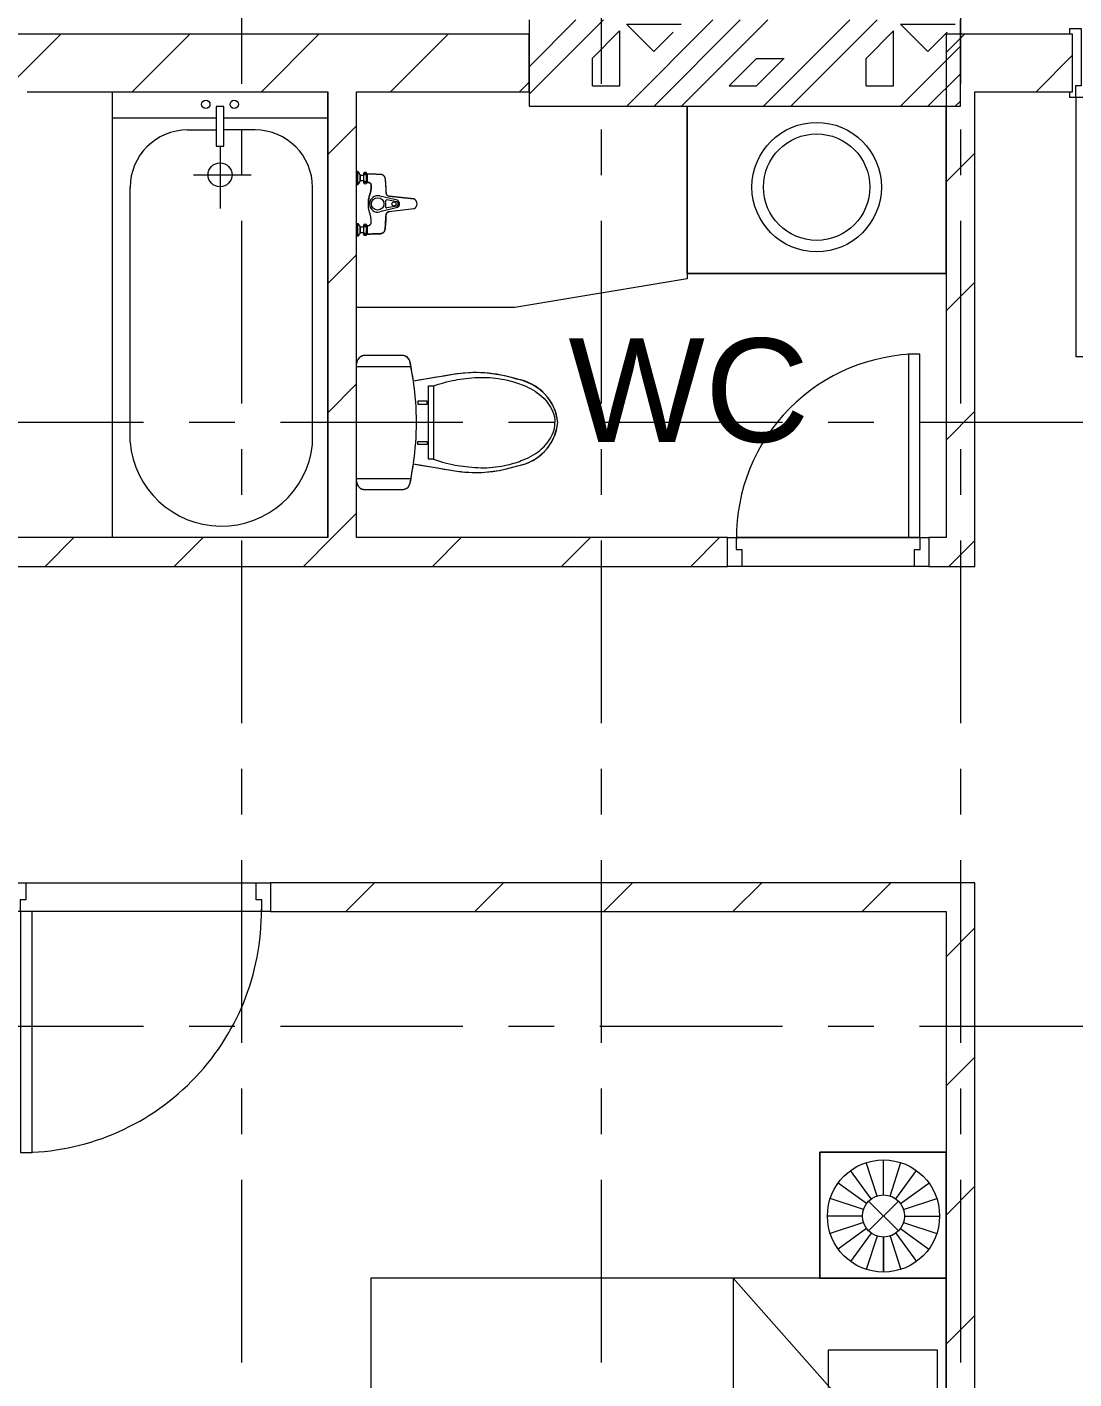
# Model space of a CAD drawing. Header units: millimetres. Extents: x -20144 to 117583, y -11426 to 48263.
# Drawn here: x 22704 to 26345, y 5125 to 9825 of the extents above; entities that cross this region are included whole.
import ezdxf

# ---------------------------------------------------------------- set-up
doc = ezdxf.new("R2010")
doc.units = ezdxf.units.MM
doc.linetypes.add('Grid Line', pattern=[22.225, 12.7, -3.175, 3.175, -3.175])
for name, color, linetype, lineweight in [('CHU', 181, 'Continuous', 5), ('CUA', 31, 'Continuous', 9), ('HATCH-TUONG', 152, 'Continuous', 9), ('NET CAT', 3, 'Continuous', 5), ('NET-CAT', 3, 'Continuous', 9), ('NET-THAY', 2, 'Continuous', 15), ('THIET BI', 44, 'Continuous', 5), ('THIET-BI', 44, 'Continuous', 5), ('TRUC', 225, 'Continuous', 5)]:
    doc.layers.add(name, color=color, linetype=linetype, lineweight=lineweight)
doc.styles.add('Arial', font='arial.ttf', dxfattribs={"height": 360})
pattern_1 = [(45, (0, 0), (-224.5064, 224.5064), [])]

# ---------------------------------------------------------------- blocks, each defined once
blk = doc.blocks.new('X-LA - X-LA-610495-MẶT BẰNG TẦNG 24')
at = {"layer": 'THIET-BI'}
for p, q in [((-450, -18.4), (-450, -600)), ((-450, -600), (-450, -18.4)), ((450, -600), (450, -18.4)), ((450, -18.4), (450, -600)), ((-450, -600), (450, -600)), ((450, -600), (-450, -600))]:
    blk.add_line(p, q, dxfattribs=at)
for radius in [225, 185]:
    blk.add_circle((0, -300), radius, dxfattribs=at)
blk = doc.blocks.new('CUA VAO CAN HO_0001 - Type 1-434610-MẶT BẰNG TẦNG 24')
at = {"layer": 'CUA', "lineweight": 5}
for p, q in [((-570, 97.7), (-570, 117.7)), ((-570, 117.7), (-530, 117.7)), ((-560, 97.7), (-570, 97.7)), ((-560, -102.3), (-560, 97.7)), ((-530, 117.7), (-530, -81.3)), ((733, 117.7), (773, 117.7)), ((733, -81.3), (733, 117.7)), ((763, 97.7), (763, -102.3)), ((773, 97.7), (763, 97.7)), ((773, 117.7), (773, 97.7)), ((-550, -81.3), (-550, -122.3)), ((-530, -81.3), (-550, -81.3)), ((753, -81.3), (733, -81.3)), ((753, -122.3), (753, -81.3)), ((-570, -102.3), (-560, -102.3)), ((-570, -122.3), (-570, -102.3)), ((-550, -122.3), (-570, -122.3)), ((773, -122.3), (753, -122.3)), ((763, -102.3), (773, -102.3)), ((773, -102.3), (773, -122.3))]:
    blk.add_line(p, q, dxfattribs=at)
at = {"layer": 'CUA'}
for p, q in [((-509, -122.3), (-549, -122.3)), ((-549, -122.3), (-549, -1022.3)), ((-509, -1022.3), (-509, -122.3)), ((712, -122.3), (752, -122.3)), ((712, -522.3), (712, -122.3)), ((752, -122.3), (752, -522.3)), ((752, -522.3), (712, -522.3)), ((-549, -1022.3), (-509, -1022.3))]:
    blk.add_line(p, q, dxfattribs=at)
at = {"layer": 'CUA', "lineweight": 5}
for centre, radius, start, end in [((-549, -122.3), 900, 270, 0.5), ((752, -122.3), 400, 179.5, 270)]:
    blk.add_arc(centre, radius, start, end, dxfattribs=at)
blk = doc.blocks.new('CUA PHONG NGU - Type 1-368226-MẶT BẰNG TẦNG 24')
at = {"layer": 'CUA', "lineweight": 5}
for p, q in [((-348.5, -52.3), (-348.5, 47.7)), ((-348.5, 47.7), (-298.5, 47.7)), ((-298.5, 47.7), (-298.5, -11.3)), ((501.5, 47.7), (551.5, 47.7)), ((501.5, -11.3), (501.5, 47.7)), ((551.5, 47.7), (551.5, -52.3)), ((-318.5, -11.3), (-318.5, -52.3)), ((-298.5, -11.3), (-318.5, -11.3)), ((521.5, -11.3), (501.5, -11.3)), ((521.5, -52.3), (521.5, -11.3)), ((-318.5, -52.3), (-348.5, -52.3)), ((551.5, -52.3), (521.5, -52.3))]:
    blk.add_line(p, q, dxfattribs=at)
at = {"layer": 'CUA'}
for p, q in [((-277.5, -52.3), (-317.5, -52.3)), ((-317.5, -52.3), (-317.5, -890.3)), ((-277.5, -890.3), (-277.5, -52.3)), ((-317.5, -890.3), (-277.5, -890.3))]:
    blk.add_line(p, q, dxfattribs=at)
at = {"layer": 'CUA', "lineweight": 5}
blk.add_arc((-317.5, -52.3), 838, 270, 0.5, dxfattribs=at)
blk = doc.blocks.new('X-XI - X-XI-V33-MẶT BẰNG TẦNG 24')
at = {"layer": 'THIET-BI'}
for p, q in [((-230.6, -16.8), (-233.2, -33.2)), ((-233.2, -29), (-233.2, -157.9)), ((-233.2, -29), (-233.2, -157.9)), ((-233.2, -33.2), (-233.2, -45)), ((-233.2, -45), (-233.2, -157.9)), ((-227.9, -12.2), (-230.6, -16.8)), ((-222, -6.1), (-227.9, -12.2)), ((-212.4, -1.2), (-222, -6.1)), ((-204.7, -0.1), (-212.4, -1.2)), ((-194.6, -0.1), (-194.6, -185.7)), ((194.6, -0.1), (194.6, -186.1)), ((215, -2.1), (204.6, -0.1)), ((219.3, -4.2), (215, -2.1)), ((224.8, -8.5), (219.3, -4.2)), ((227.7, -12), (224.8, -8.5)), ((231.6, -19.3), (227.7, -12)), ((233.2, -29), (231.6, -19.3)), ((233.2, -157.9), (233.2, -29)), ((233.2, -157.9), (233.2, -29)), ((233.2, -157.9), (233.2, -29)), ((-233.2, -157.9), (-232.9, -162.1)), ((-232.9, -162.1), (-231, -169.1)), ((-231, -169.1), (-228, -174.5)), ((-228, -174.5), (-224.2, -178.9)), ((-224.2, -178.9), (-216.9, -183.9)), ((-216.9, -183.9), (-209.4, -186.4)), ((-209.4, -186.4), (-202.4, -187.7)), ((-202.4, -187.7), (-192, -189.7)), ((143.8, -197.5), (212.9, -185.5)), ((212.9, -185.5), (220.8, -181.7)), ((220.8, -181.7), (226.5, -176.5)), ((226.5, -176.5), (231.9, -166.7)), ((231.9, -166.7), (233.2, -157.9)), ((-192, -189.7), (-184.2, -191.1)), ((-184.2, -191.1), (-168, -193.8)), ((-168, -193.8), (-149.9, -196.6)), ((-143.8, -197.5), (-166.7, -335.2)), ((-143.8, -197.5), (-166.7, -335.2)), ((-147.8, -221.1), (-155.3, -266.3)), ((-149.9, -196.6), (-143.8, -197.5)), ((-143.8, -197.5), (-147.8, -221.1)), ((-76.6, -213.5), (-66.1, -213.5)), ((-76.6, -245), (-76.6, -213.5)), ((-66.1, -213.5), (-66.1, -245)), ((64, -213.5), (64, -245)), ((74.4, -213.5), (64, -213.5)), ((74.4, -245), (74.4, -213.5)), ((166.7, -335.2), (143.8, -197.5)), ((166.7, -335.2), (143.8, -197.5)), ((146.9, -216.1), (143.8, -197.5)), ((151.8, -245.3), (146.9, -216.1)), ((-157.7, -280.9), (-161.5, -303.8)), ((-155.3, -266.3), (-157.7, -280.9)), ((-127.7, -249.9), (127.7, -249.9)), ((-127.7, -267.8), (-127.7, -249.9)), ((-8.6, -267.8), (-127.7, -267.8)), ((-66.1, -245), (-76.6, -245)), ((127.7, -267.8), (-8.6, -267.8)), ((64, -245), (74.4, -245)), ((127.7, -249.9), (127.7, -267.8)), ((157.2, -277.8), (151.8, -245.3)), ((161.7, -304.9), (157.2, -277.8)), ((-164.6, -322), (-168.9, -349)), ((-161.5, -303.8), (-164.6, -322)), ((166.7, -335.2), (161.7, -304.9)), ((-171, -365.1), (-172.5, -383)), ((-168.9, -349), (-171, -365.1)), ((171.6, -371), (166.7, -335.2)), ((173.2, -395.8), (171.6, -371)), ((-172.5, -383), (-173.5, -402.2)), ((-173.5, -402.2), (-173.1, -436.1)), ((173.5, -426.5), (173.2, -395.8)), ((-173.1, -436.1), (-172.5, -446.5)), ((-172.5, -446.5), (-169.6, -474.8)), ((165.2, -502.3), (172.5, -446.5)), ((172.5, -446.5), (173.5, -426.5)), ((-169.6, -474.8), (-166.5, -495.3)), ((-166.5, -495.3), (-161.1, -520.9)), ((161.7, -518.5), (165.2, -502.3)), ((-161.1, -520.9), (-151.4, -555.9)), ((-151.4, -555.9), (-143.5, -587)), ((145.5, -581), (151.4, -555.9)), ((151.4, -555.9), (155.1, -543.7)), ((155.1, -543.7), (161.7, -518.5)), ((-143.5, -587), (-131.8, -612.8)), ((131.6, -613.2), (145.5, -581)), ((-131.8, -612.8), (-121.7, -628.9)), ((-121.7, -628.9), (-100.2, -653.8)), ((-100.2, -653.8), (-87.5, -664.8)), ((86, -665.9), (100.2, -653.8)), ((100.2, -653.8), (114.1, -638.9)), ((114.1, -638.9), (131.6, -613.2)), ((-87.5, -664.8), (-69.9, -676.9)), ((-69.9, -676.9), (-49.6, -687.2)), ((-49.6, -687.2), (-19.9, -696.9)), ((-19.9, -696.9), (0, -700.2)), ((0, -700.2), (34.6, -692.9)), ((34.6, -692.9), (60.8, -681.9)), ((60.8, -681.9), (86, -665.9))]:
    blk.add_line(p, q, dxfattribs=at)
for centre, radius, start, end in [((-204.3, -29), 29, 90.9417, 180), ((-204.3, -29), 29, 90.3287, 180), ((204.3, -29), 29, 0, 89.6713), ((204.3, -29), 29, 360, 89.0583), ((-204.3, -157.9), 29, 180, 259.8599), ((-204.3, -157.9), 29, 180, 259.8599), ((18.1, 960), 1168.8, 258.7762, 262.0348), ((18.1, 960), 1168.8, 258.7762, 262.0348), ((-18.1, 960), 1168.8, 277.9652, 281.2238), ((-18.1, 960), 1168.8, 277.9652, 281.2238), ((204.3, -157.9), 29, 280.1401, 360), ((204.3, -157.9), 29, 280.1401, 0), ((18.1, 960), 1168.8, 262.1447, 269.1633), ((-16, 957.7), 1166.4, 270.8375, 277.7683), ((287.1, -414.4), 460.7, 170.0941, 197.8856), ((287.1, -414.4), 460.7, 170.0941, 197.8856), ((-287.1, -414.4), 460.7, 342.1144, 9.9059), ((-287.1, -414.4), 460.7, 342.1144, 9.9059), ((18.2, -529.6), 171.6, 188.8267, 263.9098), ((18.2, -529.6), 171.6, 188.8267, 263.9098), ((-18.2, -529.6), 171.6, 276.0902, 351.1733), ((-18.2, -529.6), 171.6, 276.0902, 351.1733)]:
    blk.add_arc(centre, radius, start, end, dxfattribs=at)
for points in [[(-127.7, -267.8), (-143.4, -315.6), (-152.2, -364.8), (-160.3, -442.2), (-151, -516.8), (-129.6, -585.3), (-93.5, -652), (-37.5, -689.3), (-2.9, -689.4), (0, -689.4)], [(127.7, -267.8), (143.4, -315.6), (152.2, -364.8), (160.3, -442.2), (151, -516.8), (129.6, -585.3), (93.5, -652), (37.5, -689.3), (2.9, -689.4), (0, -689.4)]]:
    blk.add_open_spline(points, degree=3, knots=[12.724379, 12.724379, 12.724379, 12.724379, 75.096459, 151.912755, 228.70098, 282.501534, 351.034079, 439.49288, 447.51098, 447.51098, 447.51098, 447.51098], dxfattribs=at)
blk = doc.blocks.new('X-BON TAM - X-BON TAM 1500-629887-MẶT BẰNG TẦNG 24')
at = {"layer": 'THIET-BI'}
for p, q in [((-375, -9.9), (-375, -1559.9)), ((-375, -9.9), (-375, -1559.9)), ((375, -1560), (375, -9.9)), ((375, -1560), (375, -9.9)), ((12.9, -61.4), (-12.9, -61.4)), ((-12.9, -61.4), (-12.9, -198.5)), ((12.9, -198.5), (12.9, -61.4)), ((-375, -100), (-12.9, -100)), ((12.9, -100), (375, -100)), ((-112.7, -142.6), (-12.9, -142.6)), ((121.7, -142.6), (12.9, -142.6)), ((-12.9, -198.5), (12.9, -198.5)), ((0, -198.5), (0, -415.4)), ((-91.8, -298.7), (108.5, -298.7)), ((-312.7, -1227.8), (-312.7, -342.6)), ((321.7, -1236.1), (321.7, -342.6))]:
    blk.add_line(p, q, dxfattribs=at)
for centre, radius in [((-49.4, -53.5), 14.5), ((49.4, -53.5), 14.5), ((0, -298.7), 41.7)]:
    blk.add_circle(centre, radius, dxfattribs=at)
for centre, radius, start, end in [((-112.7, -342.6), 200, 90, 180), ((121.7, -342.6), 200, 360, 90), ((4.9, -1201.3), 318.7, 184.7583, 353.7351)]:
    blk.add_arc(centre, radius, start, end, dxfattribs=at)
blk = doc.blocks.new('X-GIUONG - X-GIUONG-V2-MẶT BẰNG TẦNG 24')
at = {"layer": 'THIET BI'}
for p, q in [((-800, 0), (-1239, 0)), ((-1239, 0), (-1239, -439)), ((-1239, 0), (-800, 0)), ((-1239, -439), (-1239, 0)), ((-1039.2, -147.8), (-1076.9, -31.8)), ((-1016.6, -144.2), (-1016.6, -22.2)), ((-993.9, -147.8), (-956.3, -31.8)), ((-800, -439), (-800, 0)), ((800, 0), (-800, 0)), ((-800, 0), (-800, -2000)), ((800, 0), (-800, 0)), ((-800, 0), (-800, -439)), ((-800, 0), (-800, -2000)), ((-550, -30), (-550, -410)), ((-30, -30), (-550, -30)), ((-30, -360), (-30, -30)), ((30, -30), (30, -360)), ((550, -30), (30, -30)), ((550, -360), (550, -30)), ((1239, 0), (800, 0)), ((800, 0), (800, -439)), ((800, -2000), (800, 0)), ((1239, 0), (800, 0)), ((800, 0), (800, -439)), ((800, -2000), (800, 0)), ((993.9, -147.8), (956.3, -31.8)), ((1016.6, -144.2), (1016.6, -22.2)), ((1039.2, -147.8), (1076.9, -31.8)), ((1239, -439), (1239, 0)), ((1239, -439), (1239, 0)), ((-1059.6, -158.2), (-1131.2, -59.5)), ((-973.5, -158.2), (-901.9, -59.5)), ((973.5, -158.2), (901.9, -59.5)), ((1059.6, -158.2), (1131.2, -59.5)), ((-1075.8, -174.4), (-1174.4, -102.7)), ((-957.4, -174.4), (-858.7, -102.7)), ((957.4, -174.4), (858.7, -102.7)), ((1075.8, -174.4), (1174.4, -102.7)), ((-1086.1, -194.8), (-1202.1, -157.1)), ((-1068.3, -269.1), (-964.8, -165.6)), ((-1068.3, -165.6), (-964.8, -269.1)), ((-947, -194.8), (-831, -157.1)), ((947, -194.8), (831, -157.1)), ((1068.3, -269.1), (964.8, -165.6)), ((1068.3, -165.6), (964.8, -269.1)), ((1086.1, -194.8), (1202.1, -157.1)), ((-1089.7, -217.4), (-1211.7, -217.4)), ((-943.4, -217.4), (-821.4, -217.4)), ((-821.4, -217.4), (-943.4, -217.4)), ((943.4, -217.4), (821.4, -217.4)), ((821.4, -217.4), (943.4, -217.4)), ((1089.7, -217.4), (1211.7, -217.4)), ((-1086.1, -240), (-1202.1, -277.7)), ((-1075.8, -260.4), (-1174.4, -332.1)), ((-1059.6, -276.6), (-1131.2, -375.2)), ((-973.5, -276.6), (-901.9, -375.2)), ((-957.4, -260.4), (-858.7, -332.1)), ((-947, -240), (-831, -277.7)), ((947, -240), (831, -277.7)), ((957.4, -260.4), (858.7, -332.1)), ((973.5, -276.6), (901.9, -375.2)), ((1059.6, -276.6), (1131.2, -375.2)), ((1075.8, -260.4), (1174.4, -332.1)), ((1086.1, -240), (1202.1, -277.7)), ((-1039.2, -287), (-1076.9, -402.9)), ((-1016.6, -290.5), (-1016.6, -412.5)), ((-993.9, -287), (-956.3, -402.9)), ((993.9, -287), (956.3, -402.9)), ((1016.6, -290.5), (1016.6, -412.5)), ((1039.2, -287), (1076.9, -402.9)), ((-370, -360), (-800, -740)), ((-370, -740), (-370, -360)), ((800, -360), (-370, -360)), ((-550, -410), (-420, -410)), ((-370, -420), (800, -420)), ((-1239, -439), (-800, -439)), ((-800, -439), (-1239, -439)), ((800, -439), (1239, -439)), ((800, -439), (1239, -439)), ((-800, -740), (-370, -740)), ((-800, -2000), (800, -2000)), ((-800, -2000), (800, -2000))]:
    blk.add_line(p, q, dxfattribs=at)
for centre, radius in [((-1016.6, -217.4), 195.1), ((1016.6, -217.4), 195.1), ((-1016.6, -217.4), 73.2), ((1016.6, -217.4), 73.2)]:
    blk.add_circle(centre, radius, dxfattribs=at)
blk = doc.blocks.new('CUA WC - Type 1-374201-MẶT BẰNG TẦNG 24')
at = {"layer": 'CUA', "lineweight": 5}
for p, q in [((-248.5, -52.3), (-248.5, 47.7)), ((-248.5, 47.7), (-198.5, 47.7)), ((-198.5, 47.7), (-198.5, -11.3)), ((401.5, 47.7), (451.5, 47.7)), ((401.5, -11.3), (401.5, 47.7)), ((451.5, 47.7), (451.5, -52.3)), ((-218.5, -11.3), (-218.5, -52.3)), ((-198.5, -11.3), (-218.5, -11.3)), ((421.5, -11.3), (401.5, -11.3)), ((421.5, -52.3), (421.5, -11.3)), ((-218.5, -52.3), (-248.5, -52.3)), ((451.5, -52.3), (421.5, -52.3))]:
    blk.add_line(p, q, dxfattribs=at)
at = {"layer": 'CUA'}
for p, q in [((-177.5, -52.3), (-217.5, -52.3)), ((-217.5, -52.3), (-217.5, -690.3)), ((-177.5, -690.3), (-177.5, -52.3)), ((-217.5, -690.3), (-177.5, -690.3))]:
    blk.add_line(p, q, dxfattribs=at)
at = {"layer": 'CUA', "lineweight": 5}
blk.add_arc((-217.5, -52.3), 638, 270, 0.5, dxfattribs=at)
blk = doc.blocks.new('X-SEN - X-SEN-626363-MẶT BẰNG TẦNG 24')
at = {"layer": 'THIET-BI'}
for p, q in [((-27.3, 113.1), (-17.5, 199.2)), ((-17.5, 199.2), (-27.3, 113.1)), ((17.5, 199.2), (27.3, 113.1)), ((17.5, 199.2), (27.3, 113.1)), ((-12.9, 141.7), (-27.6, 80.8)), ((12.9, 141.7), (27.6, 80.8)), ((-7.7, 139.6), (-13.8, 105.5)), ((7.7, 139.6), (13.8, 105.5)), ((-112.5, 3.8), (-99.9, 12.6)), ((-112.5, 3.8), (-99.9, 12.6)), ((-112.5, 0), (-112.5, 3.8)), ((-112.5, 3.8), (-112.5, 0)), ((-67.5, 3.8), (-112.5, 3.8)), ((-67.5, 0), (-112.5, 0)), ((-112.5, 0), (-67.5, 0)), ((-107.2, 34.3), (-105.1, 34.3)), ((-107.2, 34.3), (-72.8, 34.3)), ((-99.9, 25.3), (-107.2, 25.3)), ((-72.8, 25.3), (-107.2, 25.3)), ((-105.1, 34.3), (-105.1, 37.2)), ((-105.1, 37.2), (-74.9, 37.2)), ((-105.1, 34.3), (-105.1, 37.2)), ((-74.9, 34.3), (-105.1, 34.3)), ((-99.9, 12.6), (-99.9, 25.3)), ((-99.9, 12.6), (-99.9, 25.3)), ((-99.9, 12.6), (-80.1, 12.6)), ((-80.1, 12.6), (-99.9, 12.6)), ((-80.1, 25.3), (-80.1, 12.6)), ((-72.8, 25.3), (-80.1, 25.3)), ((-80.1, 25.3), (-80.1, 12.6)), ((-80.1, 12.6), (-67.5, 3.8)), ((-80.1, 12.6), (-67.5, 3.8)), ((-74.9, 37.2), (-74.9, 34.3)), ((-74.9, 37.2), (-74.9, 34.3)), ((-74.9, 34.3), (-72.8, 34.3)), ((-67.5, 3.8), (-67.5, 0)), ((-67.5, 0), (-67.5, 3.8)), ((67.5, 3.8), (80.1, 12.6)), ((67.5, 3.8), (80.1, 12.6)), ((67.5, 0), (67.5, 3.8)), ((112.5, 3.8), (67.5, 3.8)), ((67.5, 0), (67.5, 3.8)), ((112.5, 0), (67.5, 0)), ((112.5, 0), (67.5, 0)), ((72.8, 34.3), (74.9, 34.3)), ((72.8, 34.3), (107.2, 34.3)), ((80.1, 25.3), (72.8, 25.3)), ((107.2, 25.3), (72.8, 25.3)), ((74.9, 34.3), (74.9, 37.2)), ((74.9, 37.2), (105.1, 37.2)), ((74.9, 34.3), (74.9, 37.2)), ((105.1, 34.3), (74.9, 34.3)), ((80.1, 12.6), (80.1, 25.3)), ((80.1, 12.6), (80.1, 25.3)), ((99.9, 12.6), (80.1, 12.6)), ((80.1, 12.6), (99.9, 12.6)), ((99.9, 12.6), (80.1, 12.6)), ((99.9, 25.3), (99.9, 12.6)), ((107.2, 25.3), (99.9, 25.3)), ((99.9, 25.3), (99.9, 12.6)), ((99.9, 12.6), (112.5, 3.8)), ((99.9, 12.6), (112.5, 3.8)), ((105.1, 37.2), (105.1, 34.3)), ((105.1, 37.2), (105.1, 34.3)), ((105.1, 34.3), (107.2, 34.3)), ((112.5, 3.8), (112.5, 0)), ((112.5, 3.8), (112.5, 0))]:
    blk.add_line(p, q, dxfattribs=at)
for centre, radius in [((0, 73.2), 21.5), ((0, 130.1), 7.2)]:
    blk.add_circle(centre, radius, dxfattribs=at)
for centre, radius, start, end in [((0, 191), 19.3, 25.0481, 154.9519), ((0, 191), 19.3, 25.0481, 154.9519), ((0, 134.7), 14.7, 28.4144, 151.5856), ((0, 136.6), 8.24, 21.1294, 158.8706), ((-9.4, 104.7), 4.5, 169.8444, 285.9297), ((-0.4, 73.2), 28.3, 89.2517, 105.9297), ((0.4, 73.2), 28.3, 74.0703, 90.7483), ((9.4, 104.7), 4.5, 254.0703, 10.1556), ((-0.4, 73.2), 28.3, 164.3307, 270.7483), ((0.4, 73.2), 28.3, 269.2517, 15.6693), ((-102.9, 29.8), 6.9, 148.0246, 211.9754), ((-102.9, 29.8), 6.9, 148.0246, 211.9754), ((-107.2, 32.5), 1.8, 90, 148.0246), ((-107.2, 32.5), 1.8, 90, 148.0246), ((-107.2, 27.1), 1.8, 211.9754, 270), ((-107.2, 27.1), 1.8, 211.9754, 270), ((-112.5, 29.8), 6.9, 319.2845, 40.7155), ((-94.4, 29.8), 6.9, 139.2845, 220.7155), ((-85.4, 29.8), 6.9, 319.2845, 40.7155), ((-67.5, 29.8), 6.9, 139.2845, 220.7155), ((-72.8, 32.5), 1.8, 31.9754, 90), ((-72.8, 32.5), 1.8, 31.9754, 90), ((-72.8, 27.1), 1.8, 270, 328.0246), ((-72.8, 27.1), 1.8, 270, 328.0246), ((-77.1, 29.8), 6.9, 328.0246, 31.9754), ((-77.1, 29.8), 6.9, 328.0246, 31.9754), ((77.1, 29.8), 6.9, 148.0246, 211.9754), ((77.1, 29.8), 6.9, 148.0246, 211.9754), ((72.8, 32.5), 1.8, 90, 148.0246), ((72.8, 32.5), 1.8, 90, 148.0246), ((72.8, 27.1), 1.8, 211.9754, 270), ((72.8, 27.1), 1.8, 211.9754, 270), ((67.5, 29.8), 6.9, 319.2845, 40.7155), ((85.6, 29.8), 6.9, 139.2845, 220.7155), ((94.6, 29.8), 6.9, 319.2845, 40.7155), ((112.5, 29.8), 6.9, 139.2845, 220.7155), ((107.2, 32.5), 1.8, 31.9754, 90), ((107.2, 32.5), 1.8, 31.9754, 90), ((107.2, 27.1), 1.8, 270, 328.0246), ((107.2, 27.1), 1.8, 270, 328.0246), ((102.9, 29.8), 6.9, 328.0246, 31.9754), ((102.9, 29.8), 6.9, 328.0246, 31.9754)]:
    blk.add_arc(centre, radius, start, end, dxfattribs=at)
for points, knots in [([(-105.1, 37.2), (-105.1, 39.1), (-104.9, 42.9), (-104.6, 50.4), (-104.3, 58), (-104.1, 65.5), (-103.9, 70.3), (-103.8, 73.6), (-103.7, 75.5), (-103.7, 76.9), (-103.6, 78.3), (-103.6, 79.5), (-103.6, 80.5), (-103.6, 81.2), (-103.5, 81.8), (-103.5, 82.3), (-103.5, 82.7), (-103.4, 83.3), (-103.3, 84.3), (-103.2, 85.5), (-103.1, 86.6), (-102.8, 87.6), (-102.6, 88.2), (-102.3, 88.9), (-101.9, 89.7), (-101.3, 90.8), (-100.4, 91.9), (-99.2, 93.4), (-97.8, 94.7), (-96.2, 95.8), (-95, 96.6), (-93.7, 97.2), (-92.4, 97.7), (-91.2, 98.1), (-90.3, 98.4), (-89.7, 98.5), (-89.3, 98.6), (-88.8, 98.7), (-88, 98.8), (-86.8, 99), (-85.6, 99.1), (-84.7, 99.1), (-84, 99.2), (-83.3, 99.3), (-82.3, 99.4), (-81.2, 99.5), (-79.7, 99.6), (-76.9, 99.8), (-72.8, 100.2), (-67.2, 100.7), (-61.6, 101.2), (-56, 101.5), (-51.7, 101.8), (-48.8, 101.9), (-47.3, 101.9), (-46.1, 101.9), (-45.1, 102), (-44.4, 102), (-43.6, 102), (-42.6, 102), (-41.4, 102), (-40.1, 102), (-39.3, 102.1), (-38.8, 102.1), (-38.5, 102.2), (-38.1, 102.2), (-37.6, 102.3), (-36.8, 102.4), (-35.6, 102.6), (-34.3, 103), (-33.2, 103.5), (-32.5, 104), (-31.7, 104.6), (-30.5, 105.7), (-29, 107.6), (-27.9, 110.1), (-27.4, 112), (-27.3, 113.1)], [-1, -1, -1, -1, -0.958333, -0.916667, -0.833333, -0.791667, -0.75, -0.729167, -0.71875, -0.708333, -0.697917, -0.6875, -0.682292, -0.677083, -0.671875, -0.669271, -0.666667, -0.661458, -0.65625, -0.645833, -0.635417, -0.630208, -0.625, -0.619792, -0.614583, -0.604167, -0.59375, -0.583333, -0.5625, -0.552083, -0.541667, -0.53125, -0.520833, -0.510417, -0.505208, -0.5, -0.497396, -0.494792, -0.489583, -0.479167, -0.46875, -0.463542, -0.458333, -0.453125, -0.447917, -0.4375, -0.427083, -0.416667, -0.375, -0.333333, -0.291667, -0.25, -0.208333, -0.197917, -0.1875, -0.177083, -0.171875, -0.166667, -0.161458, -0.15625, -0.145833, -0.135417, -0.130208, -0.127604, -0.125, -0.122396, -0.119792, -0.114583, -0.104167, -0.09375, -0.083333, -0.078125, -0.072917, -0.0625, -0.041667, -0.020833, 0, 0, 0, 0]), ([(-105.1, 37.2), (-104.5, 52.3), (-103.9, 68.7), (-103.3, 87.5), (-99.6, 93.9), (-92.4, 98.5), (-72.6, 100.1), (-54, 102.2), (-33.9, 102), (-28.7, 107.4), (-27.8, 111), (-27.3, 113.1)], [0, 0, 0, 0, 45.441328, 49.333631, 56.110562, 66.562664, 73.682324, 114.966912, 125.570438, 129.900151, 136.284558, 136.284558, 136.284558, 136.284558]), ([(27.3, 113.1), (27.4, 112), (27.9, 110.1), (29, 107.6), (30.5, 105.7), (31.7, 104.6), (32.5, 104), (33.2, 103.5), (34.3, 103), (35.6, 102.6), (36.8, 102.4), (37.6, 102.3), (38.1, 102.2), (38.5, 102.2), (38.8, 102.1), (39.3, 102.1), (40.1, 102), (41.4, 102), (42.6, 102), (43.6, 102), (44.4, 102), (45.1, 102), (46.1, 101.9), (47.3, 101.9), (48.8, 101.9), (51.7, 101.8), (56, 101.5), (61.6, 101.2), (67.2, 100.7), (72.8, 100.2), (76.9, 99.8), (79.7, 99.6), (81.2, 99.5), (82.3, 99.4), (83.3, 99.3), (84, 99.2), (84.7, 99.1), (85.6, 99.1), (86.8, 99), (88, 98.8), (88.9, 98.7), (89.6, 98.5), (90.3, 98.4), (91.2, 98.1), (92.4, 97.7), (93.7, 97.2), (95, 96.6), (96.2, 95.8), (97.4, 95), (98.5, 94), (99.5, 93), (100.4, 91.9), (101.3, 90.8), (101.9, 89.7), (102.3, 88.9), (102.6, 88.2), (102.8, 87.6), (103.1, 86.6), (103.2, 85.7), (103.3, 84.8), (103.4, 84.1), (103.4, 83.5), (103.4, 83), (103.5, 82.5), (103.5, 81.9), (103.6, 81), (103.6, 79.8), (103.6, 78.3), (103.7, 76.9), (103.7, 75.5), (103.8, 73.6), (103.9, 68.4), (104.2, 61.7), (104.5, 54.2), (104.7, 48.5), (104.9, 42.9), (105.1, 39.1), (105.1, 37.2)], [-1, -1, -1, -1, -0.979167, -0.958333, -0.9375, -0.927083, -0.921875, -0.916667, -0.90625, -0.895833, -0.885417, -0.880208, -0.877604, -0.875, -0.872396, -0.869792, -0.864583, -0.854167, -0.84375, -0.838542, -0.833333, -0.828125, -0.822917, -0.8125, -0.802083, -0.791667, -0.75, -0.708333, -0.666667, -0.625, -0.583333, -0.572917, -0.5625, -0.552083, -0.546875, -0.541667, -0.536458, -0.53125, -0.520833, -0.510417, -0.505208, -0.5, -0.494792, -0.489583, -0.479167, -0.46875, -0.458333, -0.447917, -0.4375, -0.427083, -0.416667, -0.40625, -0.395833, -0.385417, -0.380208, -0.375, -0.369792, -0.364583, -0.354167, -0.348958, -0.34375, -0.338542, -0.335938, -0.333333, -0.328125, -0.322917, -0.3125, -0.302083, -0.291667, -0.28125, -0.270833, -0.25, -0.166667, -0.125, -0.083333, -0.041667, 0, 0, 0, 0]), ([(105.1, 37.2), (104.5, 52.3), (103.9, 68.7), (103.3, 87.5), (99.6, 93.9), (92.4, 98.5), (72.6, 100.1), (54, 102.2), (33.9, 102), (28.7, 107.4), (27.8, 111), (27.3, 113.1)], [0, 0, 0, 0, 45.441328, 49.333631, 56.110562, 66.562664, 73.682324, 114.966912, 125.570438, 129.900151, 136.284558, 136.284558, 136.284558, 136.284558]), ([(-74.9, 37.2), (-74.9, 39.9), (-75, 44.9), (-67.9, 51.6), (-55.3, 50.7), (-39.4, 48.7), (-24.4, 43.4), (-11.8, 40.7), (0, 41)], [0, 0, 0, 0, 8.475038, 15.961674, 29.255673, 47.963091, 70.422589, 93.837243, 93.837243, 93.837243, 93.837243]), ([(0, 41), (-2, 40.9), (-5.6, 40.9), (-10.3, 41.2), (-14.4, 41.6), (-18, 42.2), (-21.2, 42.9), (-24.2, 43.7), (-27.1, 44.6), (-30, 45.4), (-32.9, 46.3), (-35.8, 47.2), (-38.8, 47.9), (-41.8, 48.6), (-45.1, 49.2), (-48.4, 49.8), (-51.8, 50.2), (-54.8, 50.5), (-56.9, 50.7), (-58.1, 50.8), (-59, 50.9), (-59.9, 51), (-60.8, 51), (-61.5, 51), (-62.1, 51), (-62.6, 51), (-63, 51), (-63.6, 51), (-64.4, 50.9), (-65.1, 50.8), (-65.7, 50.7), (-66.1, 50.6), (-66.5, 50.5), (-67.1, 50.4), (-68.1, 50.1), (-69.1, 49.6), (-70.1, 49), (-71.1, 48.3), (-72, 47.4), (-72.8, 46.6), (-73.3, 45.8), (-73.8, 45.1), (-74.1, 44.3), (-74.4, 43.5), (-74.6, 42.6), (-74.7, 41.9), (-74.8, 41.3), (-74.8, 40.9), (-74.9, 40.4), (-74.9, 39.8), (-74.9, 38.8), (-74.9, 37.9), (-74.9, 37.2)], [-1, -1, -1, -1, -0.958333, -0.916667, -0.875, -0.833333, -0.791667, -0.75, -0.708333, -0.666667, -0.625, -0.583333, -0.541667, -0.5, -0.458333, -0.416667, -0.375, -0.333333, -0.3125, -0.302083, -0.291667, -0.28125, -0.270833, -0.260417, -0.255208, -0.25, -0.244792, -0.239583, -0.229167, -0.21875, -0.213542, -0.208333, -0.203125, -0.197917, -0.1875, -0.166667, -0.15625, -0.145833, -0.125, -0.114583, -0.104167, -0.09375, -0.083333, -0.072917, -0.0625, -0.052083, -0.046875, -0.041667, -0.036458, -0.03125, -0.020833, 0, 0, 0, 0]), ([(74.9, 37.2), (74.9, 39.9), (75, 44.9), (67.9, 51.6), (55.3, 50.7), (39.4, 48.7), (24.4, 43.4), (11.8, 40.7), (0, 41)], [0, 0, 0, 0, 8.475038, 15.961674, 29.255673, 47.963091, 70.422589, 93.837243, 93.837243, 93.837243, 93.837243]), ([(74.9, 37.2), (74.9, 37.9), (74.9, 38.8), (74.9, 39.8), (74.9, 40.4), (74.8, 40.9), (74.8, 41.3), (74.7, 41.9), (74.6, 42.6), (74.4, 43.5), (74.2, 44.1), (73.9, 44.7), (73.7, 45.2), (73.3, 45.8), (72.8, 46.6), (72, 47.4), (71.1, 48.3), (70.1, 49), (69.1, 49.6), (68.1, 50.1), (67.1, 50.4), (66.5, 50.5), (66.1, 50.6), (65.7, 50.7), (65.1, 50.8), (64.4, 50.9), (63.6, 51), (63, 51), (62.4, 51), (61.7, 51), (60.8, 51), (59.9, 51), (59, 50.9), (58.1, 50.8), (56.9, 50.7), (54.8, 50.5), (51.8, 50.2), (48.4, 49.8), (45.1, 49.2), (41.8, 48.6), (38.8, 47.9), (35.8, 47.2), (32.9, 46.3), (30, 45.4), (27.1, 44.6), (24.2, 43.7), (21.2, 42.9), (18, 42.2), (14.4, 41.6), (10.3, 41.2), (5.6, 40.9), (2, 40.9), (0, 41)], [-1, -1, -1, -1, -0.979167, -0.96875, -0.963542, -0.958333, -0.953125, -0.947917, -0.9375, -0.927083, -0.916667, -0.911458, -0.90625, -0.895833, -0.885417, -0.875, -0.854167, -0.84375, -0.833333, -0.8125, -0.802083, -0.796875, -0.791667, -0.786458, -0.78125, -0.770833, -0.760417, -0.755208, -0.75, -0.739583, -0.729167, -0.71875, -0.708333, -0.697917, -0.6875, -0.666667, -0.625, -0.583333, -0.541667, -0.5, -0.458333, -0.416667, -0.375, -0.333333, -0.291667, -0.25, -0.208333, -0.166667, -0.125, -0.083333, -0.041667, 0, 0, 0, 0])]:
    blk.add_open_spline(points, degree=3, knots=knots, dxfattribs=at)

msp = doc.modelspace()

# ---------------------------------------------------------------- hatches: boundary and pattern name
at = {"layer": 'HATCH-TUONG', "lineweight": 5}
h = msp.add_hatch(dxfattribs=at)
h.set_pattern_fill('FP_2', color=256, style=0, pattern_type=2)
h.set_pattern_definition(pattern_1)
h.paths.add_polyline_path([(24450.5, 9600), (24450.5, 9800), (19950.5, 9800), (19950.5, 9600), (23850.5, 9600)], flags=0)
h = msp.add_hatch(dxfattribs=at)
h.set_pattern_fill('FP_2', color=256, style=0, pattern_type=2)
h.set_pattern_definition(pattern_1)
h.paths.add_polyline_path([(32225.4, 9600), (32225.4, 9800), (27663.5, 9800), (27663.5, 9600), (31925.5, 9600)], flags=0)
h.paths.add_polyline_path([(26340.5, 9600), (26340.5, 9800), (25900.5, 9800), (25900.5, 9600), (26000.5, 9600)], flags=0)
h = msp.add_hatch(dxfattribs=at)
h.set_pattern_fill('FP_2', color=256, style=0, pattern_type=2)
h.set_pattern_definition(pattern_1)
h.paths.add_polyline_path([(23771.1, 8050), (23850.5, 8050), (23850.5, 9600), (23750.5, 9600), (23750.5, 8050)], flags=0)
h = msp.add_hatch(dxfattribs=at)
h.set_pattern_fill('FP_2', color=256, style=0, pattern_type=2)
h.set_pattern_definition(pattern_1)
h.paths.add_polyline_path([(26000.5, 8050), (26000.5, 9600), (25900.5, 9600), (25900.5, 8050)], flags=0)
h = msp.add_hatch(dxfattribs=at)
h.set_pattern_fill('FP_2', color=256, style=0, pattern_type=2)
h.set_pattern_definition(pattern_1)
h.paths.add_polyline_path([(26000.5, 7950), (26000.5, 8050), (25840.5, 8050), (25840.5, 7950)], flags=0)
h.paths.add_polyline_path([(25140.5, 7950), (25140.5, 8050), (22050.5, 8050), (22050.5, 7950), (24629.7, 7950)], flags=0)
h.paths.add_polyline_path([(21350.5, 7950), (21350.5, 8050), (20150.5, 8050), (20150.5, 7950), (21195.6, 7950)], flags=0)
h = msp.add_hatch(dxfattribs=at)
h.set_pattern_fill('FP_2', color=256, style=0, pattern_type=2)
h.set_pattern_definition(pattern_1)
h.paths.add_polyline_path([(25900.5, 6750), (25900.5, 6850), (23550.5, 6850), (23550.5, 6750), (24629.7, 6750)], flags=0)
h.paths.add_polyline_path([(22650.5, 6750), (22650.5, 6850), (21850.5, 6850), (21850.5, 6750), (22550.5, 6750)], flags=0)
h = msp.add_hatch(dxfattribs=at)
h.set_pattern_fill('FP_2', color=256, style=0, pattern_type=2)
h.set_pattern_definition(pattern_1)
h.paths.add_polyline_path([(26000.5, 3300), (26000.5, 6850), (25900.5, 6850), (25900.5, 3300)], flags=0)
at = {"layer": 'NET CAT'}
h = msp.add_hatch(dxfattribs=at)
h.set_pattern_fill('FP_1', color=256, style=0, pattern_type=2)
h.set_pattern_definition([(45, (95.25, 0), (-476.246, 476.246), []), (45, (190.5, 0), (-476.246, 476.246), []), (45, (0, 0), (-476.246, 476.246), []), (45, (476.25, 0), (-476.246, 476.246), []), (45, (571.5, 0), (-476.246, 476.246), []), (0, (381, 95.25), (0, 952.5), [95.25, -857.25]), (0, (476.25, 190.5), (0, 952.5), [95.25, -857.25]), (45, (381, 95.25), (0, 952.491), [134.684, -1212.342]), (45, (476.25, 95.25), (0, 952.491), [134.684, -1212.342]), (0, (381, 95.25), (0, 952.5), [95.25, -857.25]), (90, (-95.25, 95.25), (-952.5, 6e-14), [95.25, -857.25]), (90, (0, 95.25), (-952.5, 6e-14), [190.5, -762]), (45, (-95.25, 190.5), (0, 952.491), [134.684, -1212.342]), (90, (762, 381), (-952.5, 6e-14), [95.25, -857.25]), (0, (666.75, 381), (0, 952.5), [95.25, -857.25]), (45, (666.75, 381), (0, 952.491), [134.683, -1212.342]), (0, (857.25, 95.25), (0, 952.5), [95.25, -857.25]), (0, (857.25, 571.5), (0, 952.5), [95.25, -857.25]), (90, (1047.75, 666.75), (-952.5, 6e-14), [95.25, -857.25]), (45, (857.25, 571.5), (0, 952.491), [269.367, -1077.66]), (45, (952.5, 571.5), (0, 952.491), [134.683, -1212.342]), (45, (1143, 762), (0, 952.491), [134.684, -1212.342]), (0, (1143, 857.25), (0, 952.5), [95.25, -857.25]), (90, (1143, 762), (-952.5, 6e-14), [95.25, -857.25]), (0, (476.25, 762), (0, 952.5), [95.25, -857.25]), (0, (666.75, 857.25), (0, 952.5), [95.25, -857.25]), (90, (571.5, 762), (-952.5, 6e-14), [95.25, -857.25]), (90, (666.75, 762), (-952.5, 6e-14), [95.25, -857.25]), (45, (476.25, 762), (0, 952.491), [134.684, -1212.342]), (45, (666.75, 762), (0, 952.491), [134.683, -1212.342]), (135, (119, 214.8), (-952.491, 6e-14), [134.684, -1212.342]), (135, (238.1, 333.4), (-952.491, 6e-14), [134.684, -1212.342]), (135, (309.56, 404.8), (-952.491, 6e-14), [134.684, -1212.342]), (135, (333.4, 428.6), (-952.491, 6e-14), [134.683, -1212.342]), (135, (381, 476.25), (-952.491, 6e-14), [134.683, -1212.342]), (135, (404.8, 500.06), (-952.491, 6e-14), [134.684, -1212.342]), (135, (476.25, 571.5), (-952.491, 6e-14), [134.683, -1212.342]), (135, (523.9, 619.1), (-952.491, 6e-14), [134.684, -1212.342]), (45, (119, 214.8), (0, 952.491), [95.25, -1251.776]), (45, (238.1, 333.4), (0, 952.491), [67.36, -1279.665]), (45, (404.8, 500.06), (0, 952.491), [67.36, -1279.665]), (45, (309.56, 595.3), (0, 952.491), [67.36, -1279.665]), (45, (476.25, 571.5), (0, 952.491), [67.36, -1279.665]), (45, (381, 666.75), (0, 952.491), [67.36, -1279.665]), (0, (24.2, 309.5), (0, 952.5), [190.043, -762.457]), (0, (238.1, 523.9), (0, 952.5), [95.25, -857.25])])
h.paths.add_polyline_path([(25950.5, 9549.9), (25950.5, 9849.9), (24450.5, 9849.9), (24450.5, 9549.9), (24629.7, 9549.9)], flags=0)

# ---------------------------------------------------------------- linework, layer by layer
at = {"layer": 'NET CAT', "lineweight": 13}
for p, q in [((24450.5, 9849.9), (24450.5, 9549.9)), ((25950.5, 9549.9), (25950.5, 9849.9)), ((24450.5, 9549.9), (25950.5, 9549.9))]:
    msp.add_line(p, q, dxfattribs=at)
at = {"layer": 'NET-CAT', "lineweight": 15}
for p, q in [((24450.5, 9800), (19950.5, 9800)), ((24450.5, 9600), (24450.5, 9800)), ((26340.5, 9800), (25900.5, 9800)), ((25900.5, 9800), (25900.5, 9600)), ((26340.5, 9600), (26340.5, 9800)), ((22704.2, 9600), (23750.5, 9600)), ((23750.5, 9600), (23750.5, 8050)), ((23850.5, 9600), (24450.5, 9600)), ((23850.5, 9322.5), (23850.5, 9600)), ((25900.5, 9600), (25900.5, 8050)), ((26000.5, 9600), (26340.5, 9600)), ((26000.5, 8050), (26000.5, 9600)), ((23850.5, 9142.5), (23850.5, 9277.5)), ((23850.5, 8050), (23850.5, 9097.5)), ((23750.5, 8050), (22050.5, 8050)), ((25140.5, 8050), (23850.5, 8050)), ((25140.5, 7950), (25140.5, 8050)), ((25900.5, 8050), (25840.5, 8050)), ((25840.5, 8050), (25840.5, 7950)), ((26000.5, 7950), (26000.5, 8050)), ((22550.5, 7950), (25140.5, 7950)), ((25840.5, 7950), (26000.5, 7950)), ((25900.5, 6850), (23550.5, 6850)), ((23550.5, 6850), (23550.5, 6750)), ((26000.5, 6850), (25900.5, 6850)), ((26000.5, 3300), (26000.5, 6850)), ((23550.5, 6750), (25900.5, 6750)), ((25900.5, 6750), (25900.5, 3400))]:
    msp.add_line(p, q, dxfattribs=at)
at = {"layer": 'NET-THAY', "lineweight": 9}
for p, q in [((25000.5, 8949.9), (24400.5, 8849.9)), ((25000.5, 8968.4), (25000.5, 8949.9)), ((24400.5, 8849.9), (23850.5, 8849.9)), ((25170.5, 8050), (25769.5, 8050)), ((25810.5, 8049.9), (25170.5, 8049.9)), ((25790.5, 7950), (25190.5, 7950)), ((22700.5, 6850), (23500.5, 6850)), ((23520.5, 6750), (22721.5, 6750))]:
    msp.add_line(p, q, dxfattribs=at)
at = {"layer": 'TRUC', "linetype": 'Grid Line', "ltscale": 50}
for p, q in [((23450.5, 43599.9), (23450.5, -4500.1)), ((24700.5, 43599.9), (24700.5, -7167.6)), ((25950.5, 43599.9), (25950.5, -4500.1)), ((42000.5, 8449.9), (-14407, 8449.9)), ((42000.5, 6349.9), (-12092.4, 6349.9))]:
    msp.add_line(p, q, dxfattribs=at)

# ---------------------------------------------------------------- block references
at = {"lineweight": 9}
for name, p in [('CUA VAO CAN HO_0001 - Type 1-434610-MẶT BẰNG TẦNG 24', (26900.5, 9702.2)), ('X-BON TAM - X-BON TAM 1500-629887-MẶT BẰNG TẦNG 24', (23375.5, 9609.9)), ('X-LA - X-LA-610495-MẶT BẰNG TẦNG 24', (25450.5, 9568.4)), ('CUA PHONG NGU - Type 1-368226-MẶT BẰNG TẦNG 24', (22999.1, 6802.2))]:
    msp.add_blockref(name, p, dxfattribs=at)
for name, p, rotation in [('X-SEN - X-SEN-626363-MẶT BẰNG TẦNG 24', (23850.5, 9210), 270), ('X-XI - X-XI-V33-MẶT BẰNG TẦNG 24', (23850.5, 8450), 90), ('CUA WC - Type 1-374201-MẶT BẰNG TẦNG 24', (25592, 7997.7), 180), ('X-GIUONG - X-GIUONG-V2-MẶT BẰNG TẦNG 24', (25900.5, 4674.9), 270)]:
    msp.add_blockref(name, p, dxfattribs=dict(at, rotation=rotation))

# ---------------------------------------------------------------- texts
at = {"layer": 'CHU', "color": 7, "insert": (25424.9, 8742.6), "char_height": 360, "width": 868.6, "attachment_point": 3, "line_spacing_factor": 0.936439, "style": 'Arial'}
msp.add_mtext('\\pt2540.0016,5079.9996,7620.0012,10159.9992,12700.0008,15239.9988,17780.0004,20319.9984,22860,25400.0016,27939.9996,30480.0012,33019.9992,35560.0008,38099.9988,40640.0004,43179.9984,45720,48260.0016,50799.9996,53340.0012,55879.9992,58420.0008,60959.9988,63500.0004,66039.9984,68580,71120.0016,73659.9996,76200.0012,78739.9992,81280.0008;WC', dxfattribs=at)

doc.saveas('drawing.dxf')
